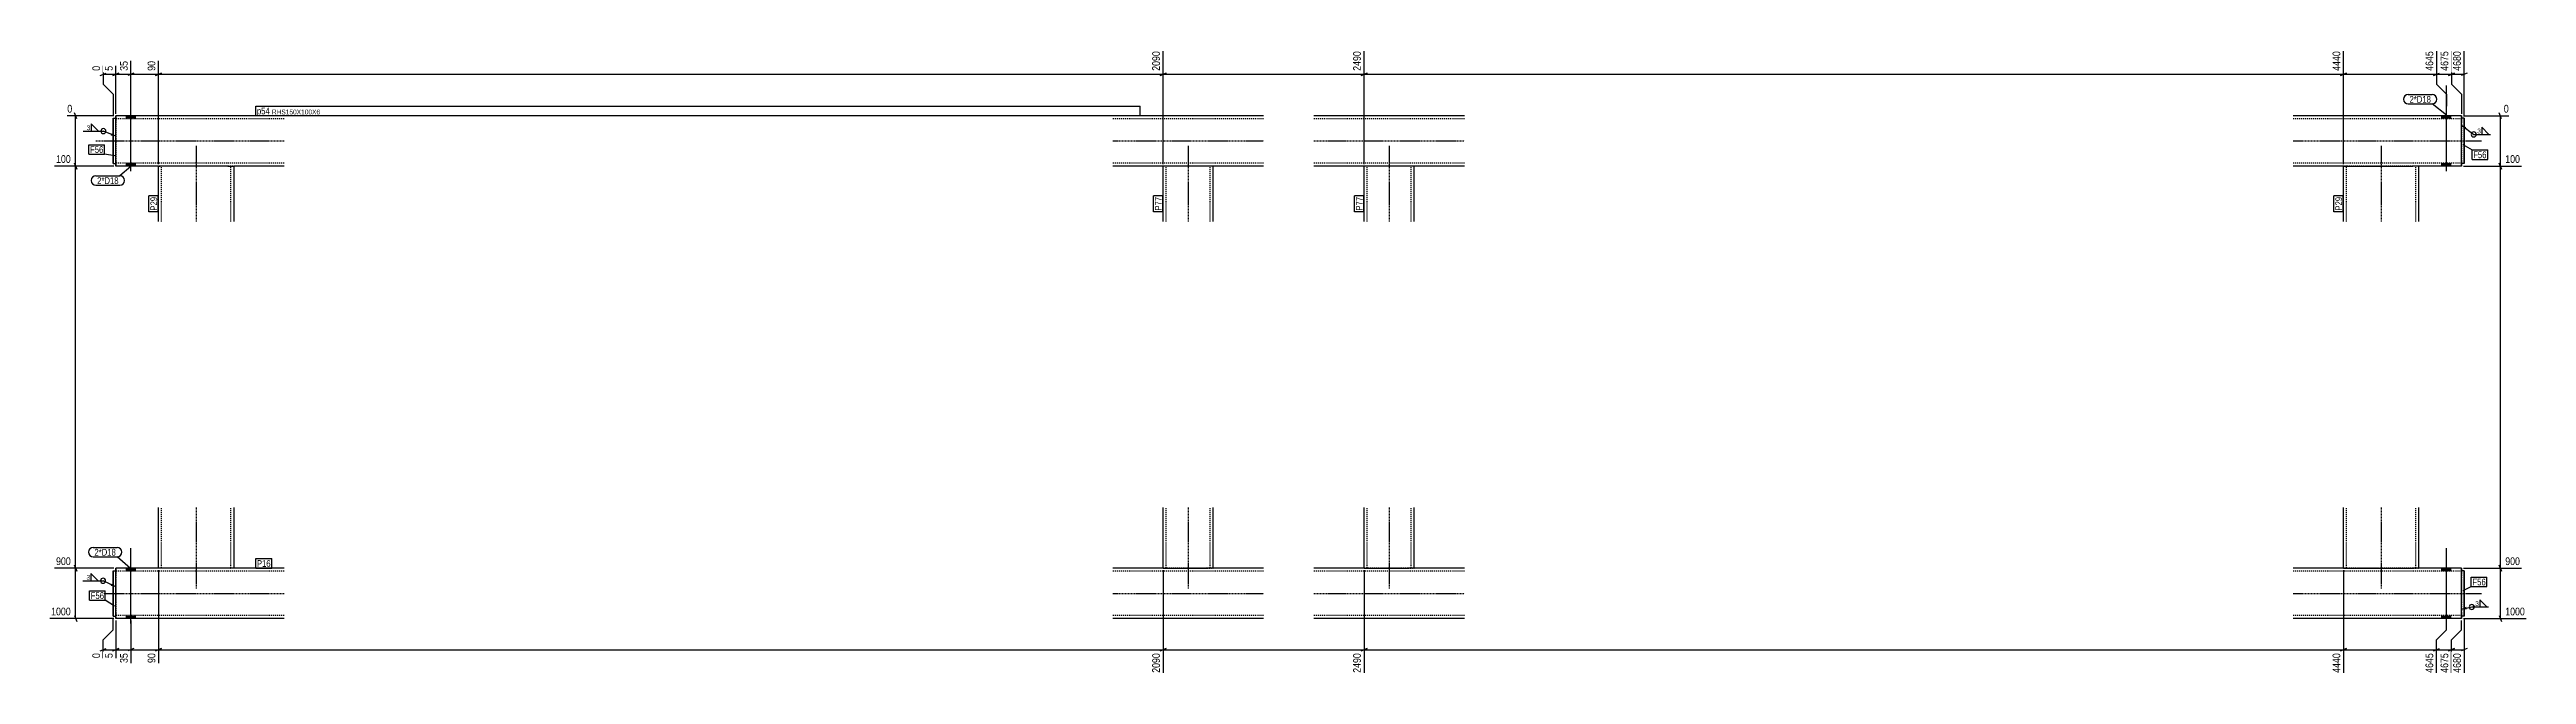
# Model space of a CAD drawing. Header units: millimetres. Extents: x 9 to 27553, y 6 to 1504.
# Drawn here: x 9 to 4941, y 6 to 1249 of the extents above; entities that cross this region are included whole.
import ezdxf

# ---------------------------------------------------------------- set-up
doc = ezdxf.new("R2010")
doc.units = ezdxf.units.MM
doc.linetypes.add('DXK_LINE_DOT2', pattern=[3.9198, 1.9599, -1.9599])
doc.linetypes.add('DXK_LINE_DOT3', pattern=[5.9187, 2.979, -0.9799, 0.9799, -0.9799])
for name, color, linetype in [('MÅLSÆTNING', 7, 'Continuous'), ('STÅL', 7, 'Continuous'), ('TEKST', 7, 'Continuous')]:
    doc.layers.add(name, color=color, linetype=linetype)
doc.styles.add('Arial Narrow', font='ARIALN.TTF', dxfattribs={"height": 0.2})

msp = doc.modelspace()

# ---------------------------------------------------------------- hatches: boundary and pattern name
at = {"layer": 'STÅL', "linetype": 'Continuous'}
for points in [[(162.3, 1111.5), (180.3, 1111.5), (180.3, 1117.5), (162.3, 1117.5)], [(162.3, 1111.5), (180.3, 1111.5), (180.3, 1117.5), (162.3, 1117.5)], [(4790.3, 1117.5), (4772.3, 1117.5), (4772.3, 1111.5), (4790.3, 1111.5)], [(4790.3, 1117.5), (4772.3, 1117.5), (4772.3, 1111.5), (4790.3, 1111.5)], [(162.3, 1017.5), (180.3, 1017.5), (180.3, 1023.5), (162.3, 1023.5)], [(162.3, 1017.5), (180.3, 1017.5), (180.3, 1023.5), (162.3, 1023.5)], [(4790.3, 1023.5), (4772.3, 1023.5), (4772.3, 1017.5), (4790.3, 1017.5)], [(4790.3, 1023.5), (4772.3, 1023.5), (4772.3, 1017.5), (4790.3, 1017.5)], [(162.3, 211.5), (180.3, 211.5), (180.3, 217.5), (162.3, 217.5)], [(162.3, 211.5), (180.3, 211.5), (180.3, 217.5), (162.3, 217.5)], [(4790.3, 217.5), (4772.3, 217.5), (4772.3, 211.5), (4790.3, 211.5)], [(4790.3, 217.5), (4772.3, 217.5), (4772.3, 211.5), (4790.3, 211.5)], [(162.3, 117.5), (180.3, 117.5), (180.3, 123.5), (162.3, 123.5)], [(162.3, 117.5), (180.3, 117.5), (180.3, 123.5), (162.3, 123.5)], [(4790.3, 123.5), (4772.3, 123.5), (4772.3, 117.5), (4790.3, 117.5)], [(4790.3, 123.5), (4772.3, 123.5), (4772.3, 117.5), (4790.3, 117.5)]]:
    msp.add_hatch(color=96, dxfattribs=at).paths.add_polyline_path(points)
at = {"layer": 'TEKST', "linetype": 'Continuous'}
msp.add_hatch(color=3, dxfattribs=at).paths.add_polyline_path([(133, 1082.8), (141.3, 1076.7), (131.1, 1078.2)])

# ---------------------------------------------------------------- linework, layer by layer
at = {"layer": 'MÅLSÆTNING', "color": 7, "linetype": 'Continuous'}
for p, q in [((2226.3, 1021.5), (2226.3, 1246)), ((2226.3, 1021.5), (2226.3, 1246)), ((2626.3, 1021.5), (2626.3, 1246)), ((2626.3, 1021.5), (2626.3, 1246)), ((4576.3, 1021.5), (4576.3, 1246)), ((4576.3, 1021.5), (4576.3, 1246)), ((4761.4, 1246), (4761.4, 1180.2)), ((4791.4, 1246), (4791.4, 1180.2)), ((4816.3, 1116.5), (4816.3, 1246)), ((116.3, 1216.8), (116.3, 1180.2)), ((135.3, 1197.8), (147.3, 1202.6)), ((141.3, 1121.5), (141.3, 1216.8)), ((141.3, 1200.2), (171.3, 1200.2)), ((177.3, 1202.6), (165.3, 1197.8)), ((171.3, 1136.5), (171.3, 1226.5)), ((220.3, 1197.8), (232.3, 1202.6)), ((226.3, 1021.5), (226.3, 1226.5)), ((2232.3, 1202.6), (2220.3, 1197.8)), ((2220.3, 1197.8), (2232.3, 1202.6)), ((2226.3, 1200.2), (2626.3, 1200.2)), ((2632.3, 1202.6), (2620.3, 1197.8)), ((2620.3, 1197.8), (2632.3, 1202.6)), ((2626.3, 1200.2), (4576.3, 1200.2)), ((4582.3, 1202.6), (4570.3, 1197.8)), ((4570.3, 1197.8), (4582.3, 1202.6)), ((4576.3, 1200.2), (4761.4, 1200.2)), ((4755.4, 1197.8), (4767.4, 1202.6)), ((4797.4, 1202.6), (4785.4, 1197.8)), ((136.3, 1160.2), (136.3, 1116.5)), ((4761.4, 1180.2), (4781.3, 1160.2)), ((4781.3, 1160.2), (4781.3, 1136.5)), ((4781.3, 1160.2), (4781.3, 1136.5)), ((4791.4, 1180.2), (4811.4, 1160.2)), ((4811.4, 1160.2), (4811.4, 1121.5)), ((4811.4, 1160.2), (4811.4, 1121.5)), ((137.3, 1117.5), (44.7, 1117.5)), ((63.6, 1111.5), (58.8, 1123.5)), ((4815.4, 1117.5), (4905.2, 1117.5)), ((4891.1, 1111.5), (4886.3, 1123.5)), ((4888.7, 1017.5), (4888.7, 1117.5)), ((137.3, 1017.5), (19.4, 1017.5)), ((63.6, 1011.5), (58.8, 1023.5)), ((4815.4, 1017.5), (4930.6, 1017.5)), ((4815.4, 1017.5), (4930.6, 1017.5)), ((4886.3, 1023.5), (4891.1, 1011.5)), ((4891.1, 1011.5), (4886.3, 1023.5)), ((137.3, 217.5), (19.4, 217.5)), ((63.6, 211.5), (58.8, 223.5)), ((61.2, 117.5), (61.2, 217.5)), ((226.3, 213.5), (226.3, 29.1)), ((226.3, 213.5), (226.3, 29.1)), ((2226.3, 213.5), (2226.3, 9.6)), ((2226.3, 213.5), (2226.3, 9.6)), ((2626.3, 213.5), (2626.3, 9.6)), ((2626.3, 213.5), (2626.3, 9.6)), ((4576.3, 213.5), (4576.3, 9.6)), ((4815.4, 217.5), (4930.6, 217.5)), ((4891.1, 211.5), (4886.3, 223.5)), ((4888.7, 117.5), (4888.7, 217.5)), ((137.3, 117.5), (9.6, 117.5)), ((58.8, 123.5), (63.6, 111.5)), ((136.3, 95.4), (136.3, 118.5)), ((141.3, 113.5), (141.3, 38.9)), ((171.3, 113.5), (171.3, 29.1)), ((4781.3, 95.4), (4781.3, 113.5)), ((4781.3, 95.4), (4781.3, 113.5)), ((4811.3, 95.4), (4811.3, 113.5)), ((4811.3, 95.4), (4811.3, 113.5)), ((4815.4, 117.5), (4940.3, 117.5)), ((4816.4, 118.5), (4816.4, 9.6)), ((4886.3, 123.5), (4891.1, 111.5)), ((110.3, 53), (122.3, 57.8)), ((116.3, 75.4), (136.3, 95.4)), ((116.3, 38.9), (116.3, 75.4)), ((116.3, 55.4), (141.3, 55.4)), ((147.3, 57.8), (135.3, 53)), ((177.3, 57.8), (165.3, 53)), ((232.3, 57.8), (220.3, 53)), ((220.3, 53), (232.3, 57.8)), ((226.3, 55.4), (2226.3, 55.4)), ((2232.3, 57.8), (2220.3, 53)), ((2220.3, 53), (2232.3, 57.8)), ((2226.3, 55.4), (2626.3, 55.4)), ((2632.3, 57.8), (2620.3, 53)), ((2620.3, 53), (2632.3, 57.8)), ((2626.3, 55.4), (4576.3, 55.4)), ((4570.3, 53), (4582.3, 57.8)), ((4755.3, 53), (4767.3, 57.8)), ((4761.3, 75.4), (4781.3, 95.4)), ((4761.3, 9.6), (4761.3, 75.4)), ((4761.3, 55.4), (4791.3, 55.4)), ((4797.3, 57.8), (4785.3, 53)), ((4791.3, 75.4), (4811.3, 95.4)), ((4791.3, 9.6), (4791.3, 75.4))]:
    msp.add_line(p, q, dxfattribs=at)
at = {"layer": 'STÅL', "color": 96, "linetype": 'Continuous'}
for p, q in [((171.3, 1007.5), (171.3, 1177.5)), ((171.3, 1007.5), (171.3, 1177.5)), ((4781.3, 1007.5), (4781.3, 1177.5)), ((4781.3, 1007.5), (4781.3, 1177.5)), ((162.3, 1111.5), (162.3, 1117.5)), ((162.3, 1111.5), (162.3, 1117.5)), ((180.3, 1111.5), (180.3, 1117.5)), ((180.3, 1111.5), (180.3, 1117.5)), ((4772.3, 1111.5), (4772.3, 1117.5)), ((4772.3, 1111.5), (4772.3, 1117.5)), ((4790.3, 1111.5), (4790.3, 1117.5)), ((4790.3, 1111.5), (4790.3, 1117.5)), ((162.3, 1017.5), (162.3, 1023.5)), ((162.3, 1017.5), (162.3, 1023.5)), ((180.3, 1017.5), (180.3, 1023.5)), ((180.3, 1017.5), (180.3, 1023.5)), ((4772.3, 1017.5), (4772.3, 1023.5)), ((4772.3, 1017.5), (4772.3, 1023.5)), ((4790.3, 1017.5), (4790.3, 1023.5)), ((4790.3, 1017.5), (4790.3, 1023.5)), ((171.3, 107.5), (171.3, 257.5)), ((171.3, 107.5), (171.3, 257.5)), ((4781.3, 107.5), (4781.3, 257.5)), ((4781.3, 107.5), (4781.3, 257.5)), ((162.3, 211.5), (162.3, 217.5)), ((162.3, 211.5), (162.3, 217.5)), ((180.3, 211.5), (180.3, 217.5)), ((180.3, 211.5), (180.3, 217.5)), ((4772.3, 211.5), (4772.3, 217.5)), ((4772.3, 211.5), (4772.3, 217.5)), ((4790.3, 211.5), (4790.3, 217.5)), ((4790.3, 211.5), (4790.3, 217.5)), ((162.3, 117.5), (162.3, 123.5)), ((162.3, 117.5), (162.3, 123.5)), ((180.3, 117.5), (180.3, 123.5)), ((180.3, 117.5), (180.3, 123.5)), ((4772.3, 117.5), (4772.3, 123.5)), ((4772.3, 117.5), (4772.3, 123.5)), ((4790.3, 117.5), (4790.3, 123.5)), ((4790.3, 117.5), (4790.3, 123.5))]:
    msp.add_line(p, q, dxfattribs=at)
at = {"layer": 'STÅL', "color": 2, "linetype": 'Continuous'}
for p, q in [((136.3, 1112.5), (136.3, 1112.5)), ((136.3, 1112.5), (141.3, 1112.5)), ((136.3, 1022.5), (136.3, 1112.5)), ((136.3, 1112.5), (136.3, 1022.5)), ((141.3, 1117.5), (141.3, 1117.5)), ((476.3, 1117.5), (141.3, 1117.5)), ((141.3, 1116.5), (141.3, 1117.5)), ((141.3, 1117.5), (141.3, 1116.5)), ((141.3, 1113.9), (141.3, 1116.5)), ((141.3, 1116.5), (141.3, 1113.9)), ((141.3, 1110.1), (141.3, 1113.9)), ((141.3, 1113.9), (141.3, 1112.5)), ((141.3, 1105.5), (141.3, 1110.1)), ((141.3, 1029.5), (141.3, 1105.5)), ((2426.3, 1117.5), (2126.3, 1117.5)), ((2826.3, 1117.5), (2526.3, 1117.5)), ((4811.4, 1117.5), (4476.3, 1117.5)), ((4811.3, 1117.5), (4811.3, 1116.5)), ((4811.3, 1116.5), (4811.3, 1113.9)), ((4811.3, 1113.9), (4811.3, 1110.1)), ((4816.4, 1112.5), (4811.3, 1112.5)), ((4811.3, 1110.1), (4811.3, 1105.5)), ((4811.3, 1029.5), (4811.3, 1105.5)), ((4811.4, 1116.5), (4811.4, 1117.5)), ((4811.4, 1113.9), (4811.4, 1116.5)), ((4811.4, 1113.9), (4811.4, 1112.5)), ((4816.3, 1112.5), (4816.4, 1112.5)), ((4816.3, 1112.5), (4816.3, 1022.5)), ((4816.4, 1022.5), (4816.4, 1112.5)), ((136.3, 1022.5), (136.3, 1022.5)), ((136.3, 1022.5), (141.3, 1022.5)), ((141.3, 1024.9), (141.3, 1029.5)), ((141.3, 1021), (141.3, 1024.9)), ((141.3, 1021), (141.3, 1022.5)), ((141.3, 1018.4), (141.3, 1021)), ((141.3, 1021), (141.3, 1018.4)), ((141.3, 1017.5), (141.3, 1018.4)), ((141.3, 1018.4), (141.3, 1017.5)), ((141.3, 1017.5), (141.3, 1017.5)), ((141.3, 1017.5), (141.3, 1017.5)), ((226.3, 1017.5), (141.3, 1017.5)), ((226.3, 907.5), (226.3, 1017.5)), ((226.3, 1017.5), (227.2, 1017.5)), ((227.2, 1017.5), (229.8, 1017.5)), ((364.3, 1017.5), (229.8, 1017.5)), ((364.3, 1017.5), (376.3, 1017.5)), ((376.3, 1017.5), (376.3, 907.5)), ((476.3, 1017.5), (376.3, 1017.5)), ((2226.3, 1017.5), (2126.3, 1017.5)), ((2226.3, 907.5), (2226.3, 1017.5)), ((2314.3, 1017.5), (2226.3, 1017.5)), ((2326.3, 1017.5), (2314.3, 1017.5)), ((2326.3, 907.5), (2326.3, 1017.5)), ((2426.3, 1017.5), (2326.3, 1017.5)), ((2626.3, 1017.5), (2526.3, 1017.5)), ((2626.3, 907.5), (2626.3, 1017.5)), ((2714.3, 1017.5), (2626.3, 1017.5)), ((2726.3, 1017.5), (2714.3, 1017.5)), ((2726.3, 907.5), (2726.3, 1017.5)), ((2826.3, 1017.5), (2726.3, 1017.5)), ((4576.3, 1017.5), (4476.3, 1017.5)), ((4576.3, 907.5), (4576.3, 1017.5)), ((4576.3, 1017.5), (4577.2, 1017.5)), ((4577.2, 1017.5), (4714.3, 1017.5)), ((4726.3, 1017.5), (4714.3, 1017.5)), ((4726.3, 907.5), (4726.3, 1017.5)), ((4811.4, 1017.5), (4726.3, 1017.5)), ((4811.3, 1029.5), (4811.3, 1024.9)), ((4811.3, 1024.9), (4811.3, 1021)), ((4816.4, 1022.5), (4811.3, 1022.5)), ((4811.3, 1021), (4811.3, 1018.4)), ((4811.3, 1018.4), (4811.3, 1017.5)), ((4811.4, 1021), (4811.4, 1022.5)), ((4811.4, 1018.4), (4811.4, 1021)), ((4811.4, 1017.5), (4811.4, 1018.4)), ((4816.3, 1022.5), (4816.4, 1022.5)), ((226.3, 217.5), (226.3, 338.5)), ((376.3, 338.5), (376.3, 217.5)), ((2226.3, 217.5), (2226.3, 338.5)), ((2326.3, 217.5), (2326.3, 338.5)), ((2626.3, 217.5), (2626.3, 338.5)), ((2726.3, 217.5), (2726.3, 338.5)), ((4576.3, 217.5), (4576.3, 338.5)), ((4726.3, 217.5), (4726.3, 338.5)), ((136.3, 212.5), (136.3, 212.5)), ((136.3, 212.5), (141.3, 212.5)), ((136.3, 122.5), (136.3, 212.5)), ((136.3, 212.5), (136.3, 122.5)), ((141.3, 217.5), (141.3, 217.5)), ((141.3, 217.5), (141.3, 217.5)), ((141.3, 216.5), (141.3, 217.5)), ((141.3, 217.5), (141.3, 216.5)), ((226.3, 217.5), (141.3, 217.5)), ((141.3, 213.9), (141.3, 216.5)), ((141.3, 216.5), (141.3, 213.9)), ((141.3, 210.1), (141.3, 213.9)), ((141.3, 212.5), (141.3, 213.9)), ((141.3, 205.5), (141.3, 210.1)), ((141.3, 129.5), (141.3, 205.5)), ((229.8, 217.5), (226.3, 217.5)), ((375.4, 217.5), (229.8, 217.5)), ((376.3, 217.5), (375.4, 217.5)), ((476.3, 217.5), (376.3, 217.5)), ((2226.3, 217.5), (2126.3, 217.5)), ((2226.3, 217.5), (2314.3, 217.5)), ((2325.4, 217.5), (2314.3, 217.5)), ((2325.4, 217.5), (2326.3, 217.5)), ((2426.3, 217.5), (2326.3, 217.5)), ((2626.3, 217.5), (2526.3, 217.5)), ((2626.3, 217.5), (2714.3, 217.5)), ((2725.4, 217.5), (2714.3, 217.5)), ((2725.4, 217.5), (2726.3, 217.5)), ((2826.3, 217.5), (2726.3, 217.5)), ((4576.3, 217.5), (4476.3, 217.5)), ((4576.3, 217.5), (4714.3, 217.5)), ((4725.4, 217.5), (4714.3, 217.5)), ((4725.4, 217.5), (4726.3, 217.5)), ((4811.4, 217.5), (4726.3, 217.5)), ((4811.3, 217.5), (4811.3, 216.5)), ((4811.3, 216.5), (4811.3, 213.9)), ((4811.3, 213.9), (4811.3, 210.1)), ((4816.4, 212.5), (4811.3, 212.5)), ((4811.3, 210.1), (4811.3, 205.5)), ((4811.3, 129.5), (4811.3, 205.5)), ((4811.4, 216.5), (4811.4, 217.5)), ((4811.4, 213.9), (4811.4, 216.5)), ((4811.4, 212.5), (4811.4, 213.9)), ((4816.3, 212.5), (4816.4, 212.5)), ((4816.3, 212.5), (4816.3, 122.5)), ((4816.4, 122.5), (4816.4, 212.5)), ((136.3, 122.5), (136.3, 122.5)), ((136.3, 122.5), (141.3, 122.5)), ((141.3, 124.9), (141.3, 129.5)), ((141.3, 121), (141.3, 124.9)), ((141.3, 121), (141.3, 122.5)), ((141.3, 118.4), (141.3, 121)), ((141.3, 121), (141.3, 118.4)), ((141.3, 117.5), (141.3, 118.4)), ((141.3, 118.4), (141.3, 117.5)), ((141.3, 117.5), (141.3, 117.5)), ((476.3, 117.5), (141.3, 117.5)), ((2426.3, 117.5), (2126.3, 117.5)), ((2826.3, 117.5), (2526.3, 117.5)), ((4811.4, 117.5), (4476.3, 117.5)), ((4811.3, 129.5), (4811.3, 124.9)), ((4811.3, 124.9), (4811.3, 121)), ((4816.4, 122.5), (4811.3, 122.5)), ((4811.3, 121), (4811.3, 118.4)), ((4811.3, 118.4), (4811.3, 117.5)), ((4811.4, 121), (4811.4, 122.5)), ((4811.4, 118.4), (4811.4, 121)), ((4811.4, 117.5), (4811.4, 118.4)), ((4816.3, 122.5), (4816.4, 122.5))]:
    msp.add_line(p, q, dxfattribs=at)
at = {"layer": 'STÅL', "color": 7, "linetype": 'DXK_LINE_DOT2'}
for p, q in [((141.3, 1022.5), (141.3, 1112.5)), ((141.3, 1112.5), (141.3, 1112.5)), ((141.3, 1112.5), (141.3, 1022.5)), ((141.3, 1112.5), (141.3, 1109.7)), ((141.3, 1111.5), (141.3, 1111.5)), ((476.3, 1111.5), (141.3, 1111.5)), ((141.3, 1111), (141.3, 1111.5)), ((141.3, 1111.5), (141.3, 1111)), ((141.3, 1109.7), (141.3, 1111)), ((141.3, 1111), (141.3, 1109.7)), ((141.3, 1107.8), (141.3, 1109.7)), ((141.3, 1109.7), (141.3, 1107.8)), ((141.3, 1109.7), (141.3, 1105.5)), ((141.3, 1105.5), (141.3, 1107.8)), ((141.3, 1107.8), (141.3, 1105.5)), ((141.3, 1029.5), (141.3, 1105.5)), ((2426.3, 1111.5), (2126.3, 1111.5)), ((2826.3, 1111.5), (2526.3, 1111.5)), ((4811.4, 1111.5), (4476.3, 1111.5)), ((4811.3, 1022.5), (4811.3, 1112.5)), ((4811.3, 1112.5), (4811.4, 1112.5)), ((4811.3, 1111), (4811.3, 1111.5)), ((4811.3, 1109.7), (4811.3, 1111)), ((4811.3, 1107.8), (4811.3, 1109.7)), ((4811.3, 1105.5), (4811.3, 1107.8)), ((4811.4, 1112.5), (4811.4, 1022.5)), ((4811.4, 1112.5), (4811.4, 1110.1)), ((4811.4, 1111.5), (4811.4, 1111)), ((4811.4, 1111), (4811.4, 1109.7)), ((4811.4, 1105.5), (4811.4, 1110.1)), ((4811.4, 1109.7), (4811.4, 1107.8)), ((4811.4, 1107.8), (4811.4, 1105.5)), ((4811.4, 1029.5), (4811.4, 1105.5)), ((141.3, 1029.5), (141.3, 1027.2)), ((141.3, 1027.2), (141.3, 1029.5)), ((141.3, 1024.9), (141.3, 1029.5)), ((141.3, 1027.2), (141.3, 1025.2)), ((141.3, 1025.2), (141.3, 1027.2)), ((141.3, 1025.2), (141.3, 1023.9)), ((141.3, 1023.9), (141.3, 1025.2)), ((141.3, 1022.5), (141.3, 1024.9)), ((141.3, 1023.9), (141.3, 1023.5)), ((141.3, 1023.5), (141.3, 1023.9)), ((141.3, 1023.5), (141.3, 1023.5)), ((476.3, 1023.5), (141.3, 1023.5)), ((141.3, 1022.5), (141.3, 1022.5)), ((366.6, 1017.5), (226.3, 1017.5)), ((232.3, 907.5), (232.3, 1017.5)), ((369.9, 1017.5), (366.6, 1017.5)), ((370.3, 1017.5), (369.9, 1017.5)), ((370.3, 907.5), (370.3, 1017.5)), ((476.3, 1017.5), (370.3, 1017.5)), ((2426.3, 1023.5), (2126.3, 1023.5)), ((2426.3, 1017.5), (2126.3, 1017.5)), ((2232.3, 907.5), (2232.3, 1017.5)), ((2320.3, 907.5), (2320.3, 1017.5)), ((2826.3, 1023.5), (2526.3, 1023.5)), ((2826.3, 1017.5), (2526.3, 1017.5)), ((2632.3, 907.5), (2632.3, 1017.5)), ((2720.3, 907.5), (2720.3, 1017.5)), ((4811.4, 1023.5), (4476.3, 1023.5)), ((4582.3, 1017.5), (4476.3, 1017.5)), ((4582.3, 907.5), (4582.3, 1017.5)), ((4582.3, 1017.5), (4582.8, 1017.5)), ((4726.3, 1017.5), (4582.8, 1017.5)), ((4720.3, 907.5), (4720.3, 1017.5)), ((4811.3, 1027.2), (4811.3, 1029.5)), ((4811.3, 1025.2), (4811.3, 1027.2)), ((4811.3, 1023.9), (4811.3, 1025.2)), ((4811.3, 1023.5), (4811.3, 1023.9)), ((4811.4, 1022.5), (4811.3, 1022.5)), ((4811.4, 1029.5), (4811.4, 1027.2)), ((4811.4, 1024.9), (4811.4, 1029.5)), ((4811.4, 1027.2), (4811.4, 1025.2)), ((4811.4, 1025.2), (4811.4, 1023.9)), ((4811.4, 1022.5), (4811.4, 1024.9)), ((4811.4, 1023.9), (4811.4, 1023.5)), ((232.3, 217.5), (232.3, 338.5)), ((370.3, 217.5), (370.3, 338.5)), ((2232.3, 217.5), (2232.3, 338.5)), ((2320.3, 217.5), (2320.3, 338.5)), ((2632.3, 217.5), (2632.3, 338.5)), ((2720.3, 217.5), (2720.3, 338.5)), ((4582.3, 217.5), (4582.3, 338.5)), ((4720.3, 217.5), (4720.3, 338.5)), ((141.3, 122.5), (141.3, 212.5)), ((141.3, 212.5), (141.3, 212.5)), ((141.3, 212.5), (141.3, 122.5)), ((141.3, 210.1), (141.3, 212.5)), ((141.3, 211.5), (141.3, 211.5)), ((476.3, 211.5), (141.3, 211.5)), ((141.3, 211), (141.3, 211.5)), ((141.3, 211.5), (141.3, 211)), ((141.3, 209.7), (141.3, 211)), ((141.3, 211), (141.3, 209.7)), ((141.3, 205.5), (141.3, 210.1)), ((141.3, 207.8), (141.3, 209.7)), ((141.3, 209.7), (141.3, 207.8)), ((141.3, 205.5), (141.3, 207.8)), ((141.3, 207.8), (141.3, 205.5)), ((141.3, 129.5), (141.3, 205.5)), ((369.9, 217.5), (226.3, 217.5)), ((369.9, 217.5), (370.3, 217.5)), ((476.3, 217.5), (370.3, 217.5)), ((2314.3, 217.5), (2126.3, 217.5)), ((2426.3, 211.5), (2126.3, 211.5)), ((2314.3, 217.5), (2322.8, 217.5)), ((2426.3, 217.5), (2322.8, 217.5)), ((2714.3, 217.5), (2526.3, 217.5)), ((2826.3, 211.5), (2526.3, 211.5)), ((2714.3, 217.5), (2722.8, 217.5)), ((2826.3, 217.5), (2722.8, 217.5)), ((4582.3, 217.5), (4476.3, 217.5)), ((4811.4, 211.5), (4476.3, 211.5)), ((4582.3, 217.5), (4582.8, 217.5)), ((4582.8, 217.5), (4583.7, 217.5)), ((4583.7, 217.5), (4584.1, 217.5)), ((4714.3, 217.5), (4584.1, 217.5)), ((4714.3, 217.5), (4722.8, 217.5)), ((4726.3, 217.5), (4722.8, 217.5)), ((4811.3, 122.5), (4811.3, 212.5)), ((4811.3, 212.5), (4811.4, 212.5)), ((4811.3, 211), (4811.3, 211.5)), ((4811.3, 209.7), (4811.3, 211)), ((4811.3, 207.8), (4811.3, 209.7)), ((4811.3, 205.5), (4811.3, 207.8)), ((4811.4, 212.5), (4811.4, 122.5)), ((4811.4, 210.1), (4811.4, 212.5)), ((4811.4, 211.5), (4811.4, 211)), ((4811.4, 211), (4811.4, 209.7)), ((4811.4, 205.5), (4811.4, 210.1)), ((4811.4, 209.7), (4811.4, 207.8)), ((4811.4, 207.8), (4811.4, 205.5)), ((4811.4, 129.5), (4811.4, 205.5)), ((141.3, 129.5), (141.3, 127.2)), ((141.3, 127.2), (141.3, 129.5)), ((141.3, 124.9), (141.3, 129.5)), ((141.3, 127.2), (141.3, 125.2)), ((141.3, 125.2), (141.3, 127.2)), ((141.3, 125.2), (141.3, 123.9)), ((141.3, 123.9), (141.3, 125.2)), ((141.3, 122.5), (141.3, 124.9)), ((141.3, 123.9), (141.3, 123.5)), ((141.3, 123.5), (141.3, 123.9)), ((141.3, 123.5), (141.3, 123.5)), ((476.3, 123.5), (141.3, 123.5)), ((141.3, 122.5), (141.3, 122.5)), ((2426.3, 123.5), (2126.3, 123.5)), ((2826.3, 123.5), (2526.3, 123.5)), ((4811.4, 123.5), (4476.3, 123.5)), ((4811.3, 127.2), (4811.3, 129.5)), ((4811.3, 125.2), (4811.3, 127.2)), ((4811.3, 123.9), (4811.3, 125.2)), ((4811.3, 123.5), (4811.3, 123.9)), ((4811.4, 122.5), (4811.3, 122.5)), ((4811.4, 129.5), (4811.4, 127.2)), ((4811.4, 124.9), (4811.4, 129.5)), ((4811.4, 127.2), (4811.4, 125.2)), ((4811.4, 125.2), (4811.4, 123.9)), ((4811.4, 122.5), (4811.4, 124.9)), ((4811.4, 123.9), (4811.4, 123.5))]:
    msp.add_line(p, q, dxfattribs=at)
at = {"layer": 'STÅL', "color": 7, "linetype": 'DXK_LINE_DOT3'}
for p, q in [((101.3, 1067.5), (476.3, 1067.5)), ((301.3, 1057.5), (301.3, 907.5)), ((2126.3, 1067.5), (2426.3, 1067.5)), ((2276.3, 1057.5), (2276.3, 907.5)), ((2526.3, 1067.5), (2826.3, 1067.5)), ((2676.3, 1057.5), (2676.3, 907.5)), ((4476.3, 1067.5), (4851.3, 1067.5)), ((4651.3, 1057.5), (4651.3, 907.5)), ((301.3, 338.5), (301.3, 177.5)), ((2276.3, 338.5), (2276.3, 177.5)), ((2676.3, 338.5), (2676.3, 177.5)), ((4651.3, 338.5), (4651.3, 177.5)), ((101.3, 167.5), (476.3, 167.5)), ((2126.3, 167.5), (2426.3, 167.5)), ((2526.3, 167.5), (2826.3, 167.5)), ((4476.3, 167.5), (4851.3, 167.5))]:
    msp.add_line(p, q, dxfattribs=at)
at = {"layer": 'TEKST', "color": 3, "linetype": 'Continuous'}
msp.add_line((141.3, 1076.7), (116.5, 1087), dxfattribs=at)
msp.add_arc((116.5, 1087), 5, 270, 90, dxfattribs=at)

# ---------------------------------------------------------------- wipeouts: each hides what was drawn before it
at = {"color": 0}
msp.add_wipeout([(141.3, 242.7), (141.3, 256.7), (98.7, 256.7), (98.7, 242.7)], dxfattribs=at).dxf.layer = 'TEKST'

# ---------------------------------------------------------------- next in the draw order: wipeouts: each hides what was drawn before it
at = {"color": 0, "linetype": 'Continuous'}
for points in [[(2623.1, 1249.2), (2600.7, 1249.2), (2600.7, 1203.8), (2623.1, 1203.8)], [(4573.1, 1249.2), (4550.7, 1249.2), (4550.7, 1203.8), (4573.1, 1203.8)], [(4758.2, 1249.2), (4735.8, 1249.2), (4735.8, 1203.8), (4758.2, 1203.8)], [(168.1, 1229.7), (145.7, 1229.7), (145.7, 1203.8), (168.1, 1203.8)], [(4908.4, 1120.7), (4908.4, 1143.1), (4892.3, 1143.1), (4892.3, 1120.7)], [(54.7, 220.7), (54.7, 243.1), (19.1, 243.1), (19.1, 220.7)], [(4930.9, 220.7), (4930.9, 243.1), (4895.2, 243.1), (4895.2, 220.7)], [(54.7, 120.7), (54.7, 143.1), (9.3, 143.1), (9.3, 120.7)], [(4940.6, 120.7), (4940.6, 143.1), (4895.2, 143.1), (4895.2, 120.7)], [(138.1, 51.8), (115.7, 51.8), (115.7, 35.6), (138.1, 35.6)], [(2223.1, 51.8), (2200.7, 51.8), (2200.7, 6.4), (2223.1, 6.4)], [(2623.1, 51.8), (2600.7, 51.8), (2600.7, 6.4), (2623.1, 6.4)], [(4573.1, 51.8), (4550.7, 51.8), (4550.7, 6.4), (4573.1, 6.4)], [(4788.1, 51.8), (4765.7, 51.8), (4765.7, 6.4), (4788.1, 6.4)]]:
    msp.add_wipeout(points, dxfattribs=at).dxf.layer = 'MÅLSÆTNING'
at = {"color": 0}
for points in [[(447.8, 1120.3), (447.8, 1134.3), (422.2, 1134.3), (422.2, 1120.3)], [(4849.5, 1081.7), (4849.5, 1093.3), (4841.8, 1093.3), (4841.8, 1081.7)], [(4861.1, 1033.3), (4861.1, 1047.3), (4834.6, 1047.3), (4834.6, 1033.3)], [(223.5, 956.2), (209.5, 956.2), (209.5, 928.9), (223.5, 928.9)], [(2223.5, 956.2), (2209.5, 956.2), (2209.5, 928.9), (2223.5, 928.9)], [(2623.5, 956.2), (2609.5, 956.2), (2609.5, 928.9), (2623.5, 928.9)], [(4573.5, 956.2), (4559.5, 956.2), (4559.5, 928.9), (4573.5, 928.9)], [(141.3, 242.7), (141.3, 256.7), (98.7, 256.7), (98.7, 242.7)], [(449.4, 220.3), (449.4, 234.3), (422.1, 234.3), (422.1, 220.3)], [(117.8, 156.5), (117.8, 170.5), (91.4, 170.5), (91.4, 156.5)], [(4845.5, 141.7), (4845.5, 153.3), (4837.8, 153.3), (4837.8, 141.7)]]:
    msp.add_wipeout(points, dxfattribs=at).dxf.layer = 'TEKST'

# ---------------------------------------------------------------- next in the draw order: hatches: boundary and pattern name
at = {"layer": 'TEKST', "linetype": 'Continuous'}
for points in [[(4817.9, 1090.6), (4811.4, 1098.6), (4820.9, 1094.7)], [(4821.6, 136), (4811.4, 136.5), (4820.7, 140.9)]]:
    msp.add_hatch(color=3, dxfattribs=at).paths.add_polyline_path(points)

# ---------------------------------------------------------------- next in the draw order: linework, layer by layer
at = {"layer": 'MÅLSÆTNING', "color": 7, "linetype": 'Continuous'}
for p, q in [((4761.4, 1246), (4761.4, 1180.2)), ((110.3, 1197.8), (122.3, 1202.6)), ((116.3, 1200.2), (141.3, 1200.2)), ((147.3, 1202.6), (135.3, 1197.8)), ((141.3, 1121.5), (141.3, 1216.8)), ((177.3, 1202.6), (165.3, 1197.8)), ((171.3, 1136.5), (171.3, 1226.5)), ((171.3, 1200.2), (226.3, 1200.2)), ((4755.4, 1197.8), (4767.4, 1202.6)), ((4761.4, 1200.2), (4791.4, 1200.2)), ((116.3, 1180.2), (136.3, 1160.2)), ((4761.4, 1180.2), (4781.3, 1160.2)), ((61.2, 217.5), (61.2, 1017.5)), ((4888.7, 217.5), (4888.7, 1017.5)), ((137.3, 217.5), (19.4, 217.5)), ((58.8, 223.5), (63.6, 211.5)), ((4576.3, 213.5), (4576.3, 9.6)), ((4815.4, 217.5), (4930.6, 217.5)), ((4886.3, 223.5), (4891.1, 211.5)), ((141.3, 113.5), (141.3, 38.9)), ((141.3, 55.4), (171.3, 55.4)), ((4582.3, 57.8), (4570.3, 53)), ((4576.3, 55.4), (4761.3, 55.4)), ((4761.3, 9.6), (4761.3, 75.4)), ((4785.3, 53), (4797.3, 57.8)), ((4791.3, 75.4), (4811.3, 95.4)), ((4791.3, 9.6), (4791.3, 75.4)), ((4791.3, 55.4), (4816.4, 55.4)), ((4822.4, 57.8), (4810.4, 53))]:
    msp.add_line(p, q, dxfattribs=at)
at = {"layer": 'TEKST', "color": 3, "linetype": 'Continuous'}
for p, q in [((4811.4, 1098.6), (4835.6, 1080.5)), ((4865.8, 1080.5), (4851.6, 1094.8)), ((4851.6, 1094.8), (4851.6, 1080.5)), ((4835.6, 1080.5), (4868.7, 1080.5)), ((4851.6, 1080.5), (4865.8, 1080.5)), ((4861.8, 140.5), (4847.5, 154.8)), ((4847.5, 154.8), (4847.5, 140.5)), ((4811.4, 136.5), (4831.6, 140.5)), ((4831.6, 140.5), (4864.7, 140.5)), ((4847.5, 140.5), (4861.8, 140.5))]:
    msp.add_line(p, q, dxfattribs=at)
at = {"layer": 'TEKST', "color": 7, "linetype": 'Continuous'}
for p, q in [((96.3, 259.1), (143.7, 259.1)), ((96.3, 240.3), (143.7, 240.3)), ((170.4, 216.9), (143.7, 240.3))]:
    msp.add_line(p, q, dxfattribs=at)
at = {"layer": 'TEKST', "color": 3, "linetype": 'Continuous'}
for centre, start, end in [((4835.6, 1080.5), 90, 270), ((4835.6, 1080.5), 270, 90), ((4831.6, 140.5), 90, 270), ((4831.6, 140.5), 270, 90)]:
    msp.add_arc(centre, 5, start, end, dxfattribs=at)
at = {"layer": 'TEKST', "color": 7, "linetype": 'Continuous'}
for centre, start, end in [((96.3, 249.7), 90, 270), ((143.7, 249.7), 270, 90)]:
    msp.add_arc(centre, 9.4, start, end, dxfattribs=at)

# ---------------------------------------------------------------- next in the draw order: texts
at = {"layer": 'MÅLSÆTNING', "color": 3, "linetype": 'Continuous', "style": 'Arial Narrow'}
for s, p in [('2490', (2619.9, 1207)), ('4440', (4569.9, 1207)), ('4645', (4755, 1207)), ('35', (164.9, 1207)), ('2090', (2219.9, 9.6)), ('2490', (2619.9, 9.6)), ('4440', (4569.9, 9.6)), ('4675', (4784.9, 9.6))]:
    msp.add_text(s, height=15.27, rotation=90.0002, dxfattribs=at).set_placement(p)
for s, height, p in [('0', 15.3, (4895.5, 1123.9)), ('900', 15.27, (22.3, 223.9)), ('900', 15.27, (4898.4, 223.9)), ('1000', 15.27, (12.5, 123.9)), ('1000', 15.27, (4898.4, 123.9))]:
    msp.add_text(s, height=height, dxfattribs=at).set_placement(p)
at = {"layer": 'TEKST', "color": 3, "style": 'Arial Narrow'}
for s, height, p in [('3', 9.54, (4842.6, 1082.5)), ('2*D18', 13.36, (98.7, 242.7)), ('3', 9.54, (4838.6, 142.5))]:
    msp.add_text(s, height=height, dxfattribs=at).set_placement(p)

# ---------------------------------------------------------------- next in the draw order: wipeouts: each hides what was drawn before it
at = {"color": 0, "linetype": 'Continuous'}
msp.add_wipeout([(113.1, 51.8), (90.7, 51.8), (90.7, 35.6), (113.1, 35.6)], dxfattribs=at).dxf.layer = 'MÅLSÆTNING'
at = {"color": 0}
for points in [[(447.8, 1120.3), (447.8, 1134.3), (422.2, 1134.3), (422.2, 1120.3)], [(4861.1, 1033.3), (4861.1, 1047.3), (4834.6, 1047.3), (4834.6, 1033.3)], [(223.5, 956.2), (209.5, 956.2), (209.5, 928.9), (223.5, 928.9)], [(2223.5, 956.2), (2209.5, 956.2), (2209.5, 928.9), (2223.5, 928.9)], [(2623.5, 956.2), (2609.5, 956.2), (2609.5, 928.9), (2623.5, 928.9)], [(4573.5, 956.2), (4559.5, 956.2), (4559.5, 928.9), (4573.5, 928.9)], [(449.4, 220.3), (449.4, 234.3), (422.1, 234.3), (422.1, 220.3)], [(117.8, 156.5), (117.8, 170.5), (91.4, 170.5), (91.4, 156.5)]]:
    msp.add_wipeout(points, dxfattribs=at).dxf.layer = 'TEKST'

# ---------------------------------------------------------------- next in the draw order: hatches: boundary and pattern name
at = {"layer": 'TEKST', "linetype": 'Continuous'}
msp.add_hatch(color=3, dxfattribs=at).paths.add_polyline_path([(133.3, 187.1), (141.3, 180.5), (131.2, 182.6)])

# ---------------------------------------------------------------- next in the draw order: linework, layer by layer
at = {"layer": 'MÅLSÆTNING', "color": 7, "linetype": 'Continuous'}
msp.add_line((135.3, 53), (147.3, 57.8), dxfattribs=at)
at = {"layer": 'TEKST', "color": 7, "linetype": 'Continuous'}
for p, q in [((419.8, 1117.9), (419.8, 1136.7)), ((4813.6, 1060.5), (4832.2, 1049.7)), ((4832.2, 1049.7), (4863.5, 1049.7)), ((4832.2, 1030.9), (4832.2, 1049.7)), ((4863.5, 1030.9), (4863.5, 1049.7)), ((4832.2, 1030.9), (4863.5, 1030.9)), ((207.1, 926.5), (207.1, 958.6)), ((225.9, 958.6), (207.1, 958.6)), ((225.9, 926.5), (225.9, 958.6)), ((2207.1, 926.5), (2207.1, 958.6)), ((2225.9, 958.6), (2207.1, 958.6)), ((2225.9, 926.5), (2225.9, 958.6)), ((2607.1, 926.5), (2607.1, 958.6)), ((2625.9, 958.6), (2607.1, 958.6)), ((2625.9, 926.5), (2625.9, 958.6)), ((4557.1, 926.5), (4557.1, 958.6)), ((4575.9, 958.6), (4557.1, 958.6)), ((4575.9, 926.5), (4575.9, 958.6)), ((225.9, 926.5), (207.1, 926.5)), ((2225.9, 926.5), (2207.1, 926.5)), ((2625.9, 926.5), (2607.1, 926.5)), ((4575.9, 926.5), (4557.1, 926.5)), ((419.7, 236.7), (451.8, 236.7)), ((419.7, 217.9), (419.7, 236.7)), ((419.7, 217.9), (451.8, 217.9)), ((451.8, 217.9), (451.8, 236.7)), ((89, 172.9), (120.2, 172.9)), ((89, 154.1), (89, 172.9)), ((89, 154.1), (120.2, 154.1)), ((120.2, 154.1), (120.2, 172.9)), ((138.4, 142.2), (120.2, 154.1))]:
    msp.add_line(p, q, dxfattribs=at)
at = {"layer": 'TEKST', "color": 3, "linetype": 'Continuous'}
msp.add_line((141.3, 180.5), (115.9, 192.7), dxfattribs=at)
msp.add_arc((115.9, 192.7), 5, 270, 90, dxfattribs=at)

# ---------------------------------------------------------------- next in the draw order: texts
at = {"layer": 'MÅLSÆTNING', "color": 3, "linetype": 'Continuous', "style": 'Arial Narrow'}
for s, p in [('0', (109.9, 38.9)), ('5', (134.9, 38.9))]:
    msp.add_text(s, height=15.3, rotation=90.0002, dxfattribs=at).set_placement(p)
at = {"layer": 'TEKST', "color": 3, "style": 'Arial Narrow'}
for s, p in [('F56', (4834.6, 1033.3)), ('P16', (422.1, 220.3)), ('F56', (91.4, 156.5))]:
    msp.add_text(s, height=13.36, dxfattribs=at).set_placement(p)
for s, p in [('P29', (223.5, 928.9)), ('P77', (2223.5, 928.9)), ('P77', (2623.5, 928.9)), ('P29', (4573.5, 928.9))]:
    msp.add_text(s, height=13.36, rotation=90.0002, dxfattribs=at).set_placement(p)

# ---------------------------------------------------------------- next in the draw order: wipeouts: each hides what was drawn before it
at = {"color": 0, "linetype": 'Continuous'}
for points in [[(4788.2, 1249.2), (4765.8, 1249.2), (4765.8, 1203.8), (4788.2, 1203.8)], [(138.1, 1220), (115.7, 1220), (115.7, 1203.8), (138.1, 1203.8)], [(223.1, 1229.7), (200.7, 1229.7), (200.7, 1203.8), (223.1, 1203.8)], [(54.7, 1020.7), (54.7, 1043.1), (19.1, 1043.1), (19.1, 1020.7)], [(4930.9, 1020.7), (4930.9, 1043.1), (4895.2, 1043.1), (4895.2, 1020.7)], [(4813.2, 51.8), (4790.8, 51.8), (4790.8, 6.4), (4813.2, 6.4)]]:
    msp.add_wipeout(points, dxfattribs=at).dxf.layer = 'MÅLSÆTNING'
at = {"color": 0}
for points in [[(4750.4, 1143.5), (4750.4, 1157.5), (4707.8, 1157.5), (4707.8, 1143.5)], [(2178.4, 1120.3), (2178.4, 1130.3), (452, 1130.3), (452, 1120.3)], [(4859.6, 183.5), (4859.6, 197.5), (4833.1, 197.5), (4833.1, 183.5)]]:
    msp.add_wipeout(points, dxfattribs=at).dxf.layer = 'TEKST'

# ---------------------------------------------------------------- next in the draw order: linework, layer by layer
at = {"layer": 'MÅLSÆTNING', "color": 7, "linetype": 'Continuous'}
for p, q in [((4791.4, 1246), (4791.4, 1180.2)), ((232.3, 1202.6), (220.3, 1197.8)), ((226.3, 1021.5), (226.3, 1226.5)), ((226.3, 1200.2), (2226.3, 1200.2)), ((4785.4, 1197.8), (4797.4, 1202.6)), ((4791.4, 1200.2), (4816.3, 1200.2)), ((4822.3, 1202.6), (4810.3, 1197.8)), ((4791.4, 1180.2), (4811.4, 1160.2)), ((61.2, 1017.5), (61.2, 1117.5)), ((137.3, 1017.5), (19.4, 1017.5)), ((58.8, 1023.5), (63.6, 1011.5)), ((4755.3, 53), (4767.3, 57.8)), ((4761.3, 75.4), (4781.3, 95.4))]:
    msp.add_line(p, q, dxfattribs=at)

# ---------------------------------------------------------------- next in the draw order: texts
at = {"layer": 'MÅLSÆTNING', "color": 3, "linetype": 'Continuous', "style": 'Arial Narrow'}
for s, p in [('4675', (4785, 1207)), ('90', (219.9, 1207)), ('4680', (4810, 9.6))]:
    msp.add_text(s, height=15.27, rotation=90.0002, dxfattribs=at).set_placement(p)
for p in [(22.3, 1023.9), (4898.4, 1023.9)]:
    msp.add_text('100', height=15.27, dxfattribs=at).set_placement(p)

# ---------------------------------------------------------------- next in the draw order: wipeouts: each hides what was drawn before it
at = {"color": 0, "linetype": 'Continuous'}
for points in [[(113.1, 1220), (90.7, 1220), (90.7, 1203.8), (113.1, 1203.8)], [(168.1, 51.8), (145.7, 51.8), (145.7, 25.9), (168.1, 25.9)]]:
    msp.add_wipeout(points, dxfattribs=at).dxf.layer = 'MÅLSÆTNING'
at = {"color": 0}
for points in [[(4750.4, 1143.5), (4750.4, 1157.5), (4707.8, 1157.5), (4707.8, 1143.5)], [(2178.4, 1120.3), (2178.4, 1130.3), (452, 1130.3), (452, 1120.3)], [(89.7, 193.9), (89.7, 205.5), (82, 205.5), (82, 193.9)], [(4859.6, 183.5), (4859.6, 197.5), (4833.1, 197.5), (4833.1, 183.5)]]:
    msp.add_wipeout(points, dxfattribs=at).dxf.layer = 'TEKST'

# ---------------------------------------------------------------- next in the draw order: linework, layer by layer
at = {"layer": 'MÅLSÆTNING', "color": 7, "linetype": 'Continuous'}
for p, q in [((171.3, 113.5), (171.3, 29.1)), ((177.3, 57.8), (165.3, 53)), ((171.3, 55.4), (226.3, 55.4))]:
    msp.add_line(p, q, dxfattribs=at)
at = {"layer": 'TEKST', "color": 7, "linetype": 'Continuous'}
for p, q in [((419.8, 1136.7), (2180.8, 1136.7)), ((2180.8, 1117.9), (2180.8, 1136.7)), ((4705.4, 1159.9), (4752.8, 1159.9)), ((4705.4, 1141.1), (4752.8, 1141.1)), ((4781.3, 1118.5), (4752.8, 1141.1)), ((419.8, 1117.9), (2180.8, 1117.9)), ((4830.7, 199.9), (4862, 199.9)), ((4830.7, 181.1), (4830.7, 199.9)), ((4862, 181.1), (4862, 199.9)), ((4814.4, 173.1), (4830.7, 181.1)), ((4830.7, 181.1), (4862, 181.1))]:
    msp.add_line(p, q, dxfattribs=at)
at = {"layer": 'TEKST', "color": 3, "linetype": 'Continuous'}
for p, q in [((106, 192.7), (91.8, 206.9)), ((91.8, 206.9), (91.8, 192.7)), ((75.8, 192.7), (115.9, 192.7)), ((91.8, 192.7), (106, 192.7))]:
    msp.add_line(p, q, dxfattribs=at)
at = {"layer": 'TEKST', "color": 7, "linetype": 'Continuous'}
for centre, start, end in [((4705.4, 1150.5), 90, 270), ((4752.8, 1150.5), 270, 90)]:
    msp.add_arc(centre, 9.4, start, end, dxfattribs=at)
at = {"layer": 'TEKST', "color": 3, "linetype": 'Continuous'}
msp.add_arc((115.9, 192.7), 5, 90, 270, dxfattribs=at)

# ---------------------------------------------------------------- next in the draw order: texts
at = {"layer": 'MÅLSÆTNING', "color": 3, "linetype": 'Continuous', "style": 'Arial Narrow'}
for s, height, p in [('0', 15.3, (109.9, 1207)), ('5', 15.3, (134.9, 1207)), ('35', 15.27, (164.9, 29.1))]:
    msp.add_text(s, height=height, rotation=90.0002, dxfattribs=at).set_placement(p)
at = {"layer": 'TEKST', "color": 3, "style": 'Arial Narrow'}
for s, height, p in [('2*D18', 13.36, (4707.8, 1143.5)), ('p54', 13.36, (422.2, 1120.3)), ('RHS150X100X6', 9.544, (452, 1120.3)), ('3', 9.54, (82.8, 194.7)), ('F56', 13.36, (4833.1, 183.5))]:
    msp.add_text(s, height=height, dxfattribs=at).set_placement(p)

# ---------------------------------------------------------------- next in the draw order: wipeouts: each hides what was drawn before it
at = {"color": 0, "linetype": 'Continuous'}
for points in [[(2223.1, 1249.2), (2200.7, 1249.2), (2200.7, 1203.8), (2223.1, 1203.8)], [(4813.1, 1249.2), (4790.7, 1249.2), (4790.7, 1203.8), (4813.1, 1203.8)], [(57.6, 1120.7), (57.6, 1143.1), (41.5, 1143.1), (41.5, 1120.7)], [(4758.1, 51.8), (4735.7, 51.8), (4735.7, 6.4), (4758.1, 6.4)]]:
    msp.add_wipeout(points, dxfattribs=at).dxf.layer = 'MÅLSÆTNING'
at = {"color": 0}
for points in [[(90.3, 1088.2), (90.3, 1099.8), (82.6, 1099.8), (82.6, 1088.2)], [(146.9, 981.8), (146.9, 995.8), (104.2, 995.8), (104.2, 981.8)]]:
    msp.add_wipeout(points, dxfattribs=at).dxf.layer = 'TEKST'

# ---------------------------------------------------------------- next in the draw order: linework, layer by layer
at = {"layer": 'TEKST', "color": 3, "linetype": 'Continuous'}
for p, q in [((76.4, 1087), (116.5, 1087)), ((106.6, 1087), (92.3, 1101.2)), ((92.3, 1101.2), (92.3, 1087)), ((92.3, 1087), (106.6, 1087))]:
    msp.add_line(p, q, dxfattribs=at)
msp.add_arc((116.5, 1087), 5, 90, 270, dxfattribs=at)

# ---------------------------------------------------------------- next in the draw order: texts
at = {"layer": 'MÅLSÆTNING', "color": 3, "linetype": 'Continuous', "style": 'Arial Narrow'}
for s, p in [('2090', (2219.9, 1207)), ('4680', (4809.9, 1207)), ('4645', (4754.9, 9.6))]:
    msp.add_text(s, height=15.27, rotation=90.0002, dxfattribs=at).set_placement(p)
msp.add_text('0', height=15.3, dxfattribs=at).set_placement((44.7, 1123.9))
at = {"layer": 'TEKST', "color": 3, "style": 'Arial Narrow'}
msp.add_text('3', height=9.54, dxfattribs=at).set_placement((83.4, 1089))

# ---------------------------------------------------------------- next in the draw order: wipeouts: each hides what was drawn before it
at = {"color": 0, "linetype": 'Continuous'}
msp.add_wipeout([(223.1, 51.8), (200.7, 51.8), (200.7, 25.9), (223.1, 25.9)], dxfattribs=at).dxf.layer = 'MÅLSÆTNING'
at = {"color": 0}
msp.add_wipeout([(146.9, 981.8), (146.9, 995.8), (104.2, 995.8), (104.2, 981.8)], dxfattribs=at).dxf.layer = 'TEKST'

# ---------------------------------------------------------------- next in the draw order: linework, layer by layer
at = {"layer": 'TEKST', "color": 7, "linetype": 'Continuous'}
for p, q in [((101.8, 998.2), (149.3, 998.2)), ((171, 1016.5), (149.3, 998.2)), ((101.8, 979.4), (149.3, 979.4))]:
    msp.add_line(p, q, dxfattribs=at)
for centre, start, end in [((101.8, 988.8), 90, 270), ((149.3, 988.8), 270, 90)]:
    msp.add_arc(centre, 9.4, start, end, dxfattribs=at)

# ---------------------------------------------------------------- next in the draw order: texts
at = {"layer": 'MÅLSÆTNING', "color": 3, "linetype": 'Continuous', "style": 'Arial Narrow'}
msp.add_text('90', height=15.27, rotation=90.0002, dxfattribs=at).set_placement((219.9, 29.1))
at = {"layer": 'TEKST', "color": 3, "style": 'Arial Narrow'}
msp.add_text('2*D18', height=13.36, dxfattribs=at).set_placement((104.2, 981.8))

# ---------------------------------------------------------------- next in the draw order: wipeouts: each hides what was drawn before it
at = {"color": 0}
msp.add_wipeout([(116.4, 1043.6), (116.4, 1057.6), (90, 1057.6), (90, 1043.6)], dxfattribs=at).dxf.layer = 'TEKST'

# ---------------------------------------------------------------- next in the draw order: wipeouts: each hides what was drawn before it
msp.add_wipeout([(116.4, 1043.6), (116.4, 1057.6), (90, 1057.6), (90, 1043.6)], dxfattribs=at).dxf.layer = 'TEKST'

# ---------------------------------------------------------------- next in the draw order: linework, layer by layer
at = {"layer": 'TEKST', "color": 7, "linetype": 'Continuous'}
for p, q in [((87.6, 1060), (118.8, 1060)), ((87.6, 1041.2), (87.6, 1060)), ((87.6, 1041.2), (118.8, 1041.2)), ((118.8, 1041.2), (118.8, 1060)), ((139.5, 1038.1), (118.8, 1041.2))]:
    msp.add_line(p, q, dxfattribs=at)

# ---------------------------------------------------------------- next in the draw order: texts
at = {"layer": 'TEKST', "color": 3, "style": 'Arial Narrow'}
msp.add_text('F56', height=13.36, dxfattribs=at).set_placement((90, 1043.6))

doc.saveas('drawing.dxf')
